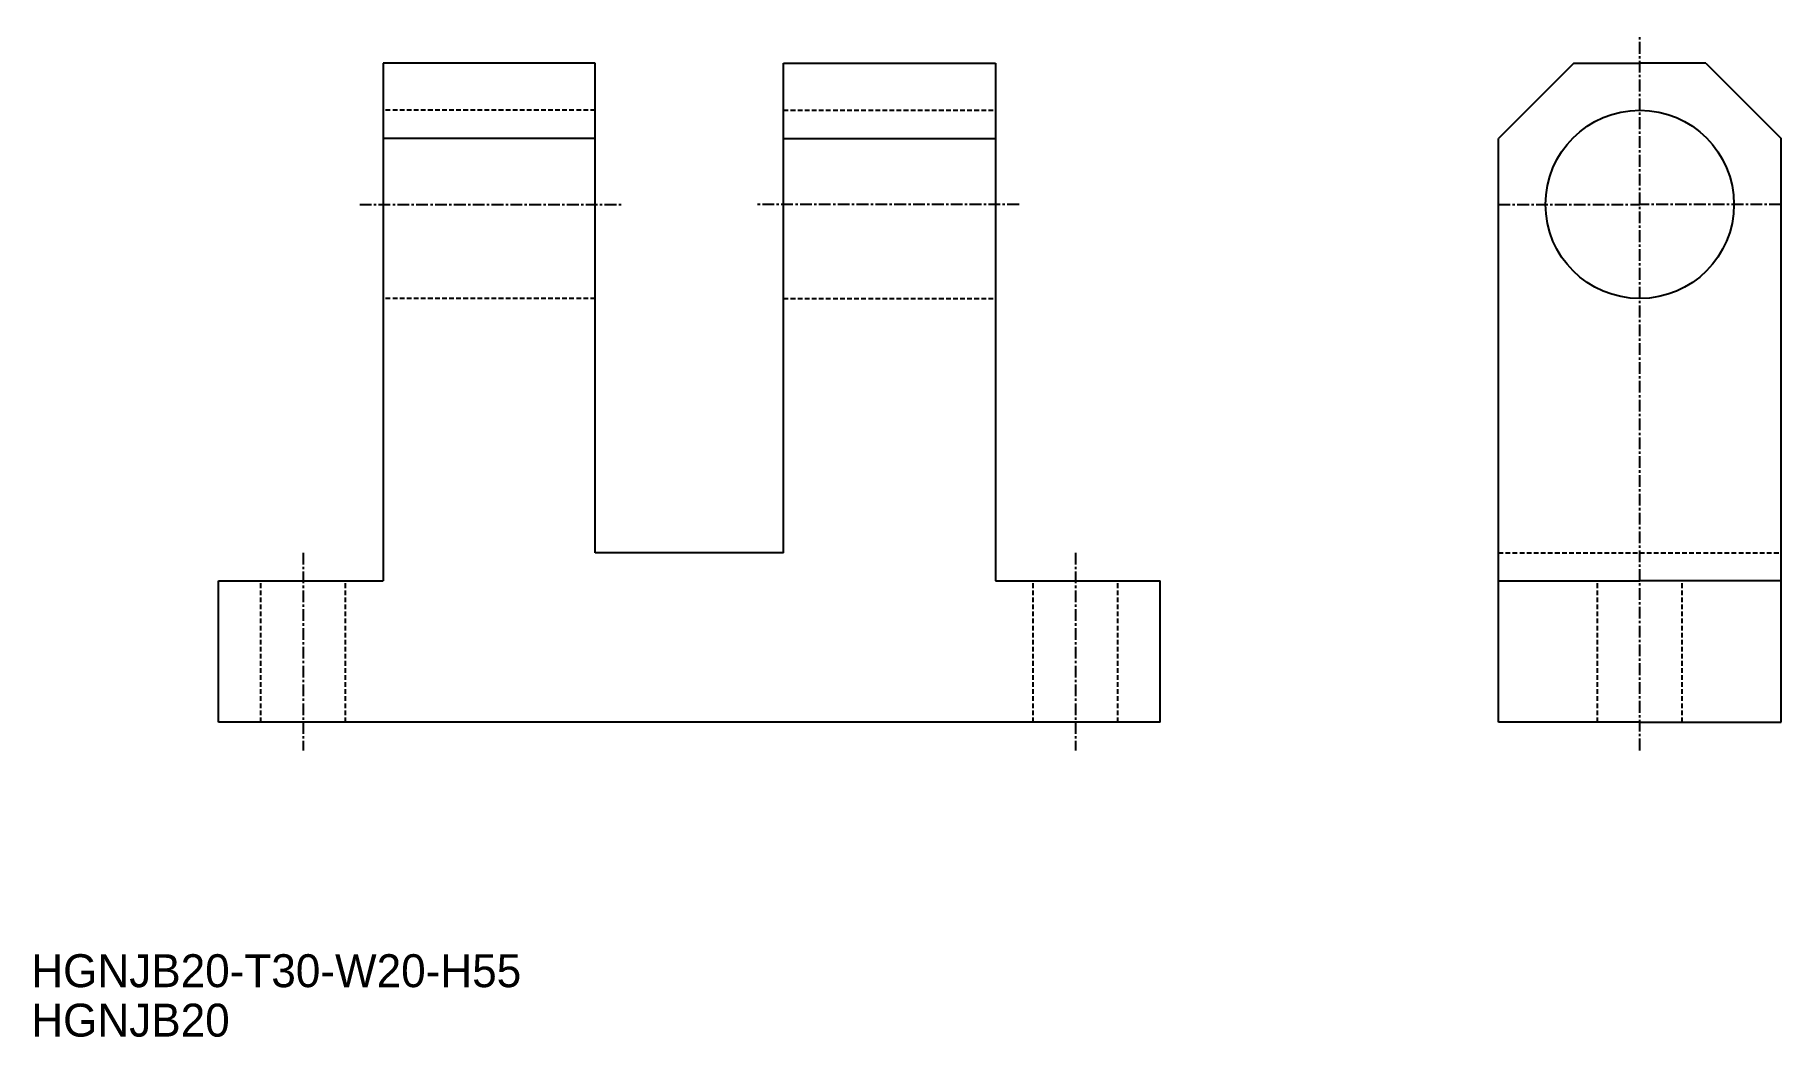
# Model space of a CAD drawing. Extents: x 1 to 186, y 1 to 107.
import ezdxf

# ---------------------------------------------------------------- set-up
doc = ezdxf.new("R2010")
doc.units = 0
doc.linetypes.add('CENTER', pattern=[2, 1.25, -0.25, 0.25, -0.25])
doc.linetypes.add('DASHED', pattern=[0.75, 0.5, -0.25])
doc.layers.get('0').update_dxf_attribs({"linetype": 'CONTINUOUS'})
doc.layers.add('CENTER', color=1, linetype='CENTER')

msp = doc.modelspace()

# ---------------------------------------------------------------- linework, layer by layer
at = {"color": 7, "linetype": 'CONTINUOUS'}
for p, q in [((37.82, 104.33), (37.82, 49.33)), ((60.32, 104.33), (37.82, 104.33)), ((60.32, 52.33), (60.32, 104.33)), ((80.32, 52.33), (80.32, 104.33)), ((80.32, 104.33), (102.82, 104.33)), ((102.82, 104.33), (102.82, 49.33)), ((164.22, 104.33), (156.22, 96.33)), ((164.22, 104.33), (171.22, 104.33)), ((178.22, 104.33), (171.22, 104.33)), ((178.22, 104.33), (186.22, 96.33)), ((60.32, 96.33), (37.82, 96.33)), ((80.32, 96.33), (102.82, 96.33)), ((156.22, 34.33), (156.22, 96.33)), ((186.22, 34.33), (186.22, 96.33)), ((80.32, 52.33), (60.32, 52.33)), ((20.32, 34.33), (20.32, 49.33)), ((20.32, 49.33), (37.82, 49.33)), ((102.82, 49.33), (120.32, 49.33)), ((120.32, 34.33), (120.32, 49.33)), ((156.22, 49.33), (171.22, 49.33)), ((186.22, 49.33), (171.22, 49.33)), ((120.32, 34.33), (20.32, 34.33)), ((171.22, 34.33), (156.22, 34.33)), ((171.22, 34.33), (186.22, 34.33))]:
    msp.add_line(p, q, dxfattribs=at)
at = {"color": 3, "linetype": 'DASHED'}
for p, q in [((60.32, 99.33), (37.82, 99.33)), ((80.32, 99.33), (102.82, 99.33)), ((60.32, 79.33), (37.82, 79.33)), ((80.32, 79.33), (102.82, 79.33)), ((156.22, 52.33), (186.22, 52.33)), ((24.82, 34.33), (24.82, 49.33)), ((33.82, 34.33), (33.82, 49.33)), ((106.82, 34.33), (106.82, 49.33)), ((115.82, 34.33), (115.82, 49.33)), ((166.72, 34.33), (166.72, 49.33)), ((175.72, 34.33), (175.72, 49.33))]:
    msp.add_line(p, q, dxfattribs=at)
at = {"color": 7, "linetype": 'CONTINUOUS'}
msp.add_circle((171.22, 89.33), 10, dxfattribs=at)
at = {"layer": 'CENTER', "color": 1, "linetype": 'CENTER'}
for p, q in [((171.22, 31.33), (171.22, 107.33)), ((35.32, 89.33), (63.32, 89.33)), ((105.32, 89.33), (77.32, 89.33)), ((156.22, 89.33), (171.22, 89.33)), ((186.22, 89.33), (171.22, 89.33)), ((29.32, 52.33), (29.32, 31.33)), ((111.32, 52.33), (111.32, 31.33))]:
    msp.add_line(p, q, dxfattribs=at)

# ---------------------------------------------------------------- texts
at = {"color": 7, "linetype": 'CONTINUOUS'}
for s, p in [('HGNJB20-T30-W20-H55', (0.45, 6.18)), ('HGNJB20', (0.45, 0.93))]:
    msp.add_text(s, height=3.5, dxfattribs=at).set_placement(p)

doc.saveas('drawing.dxf')
